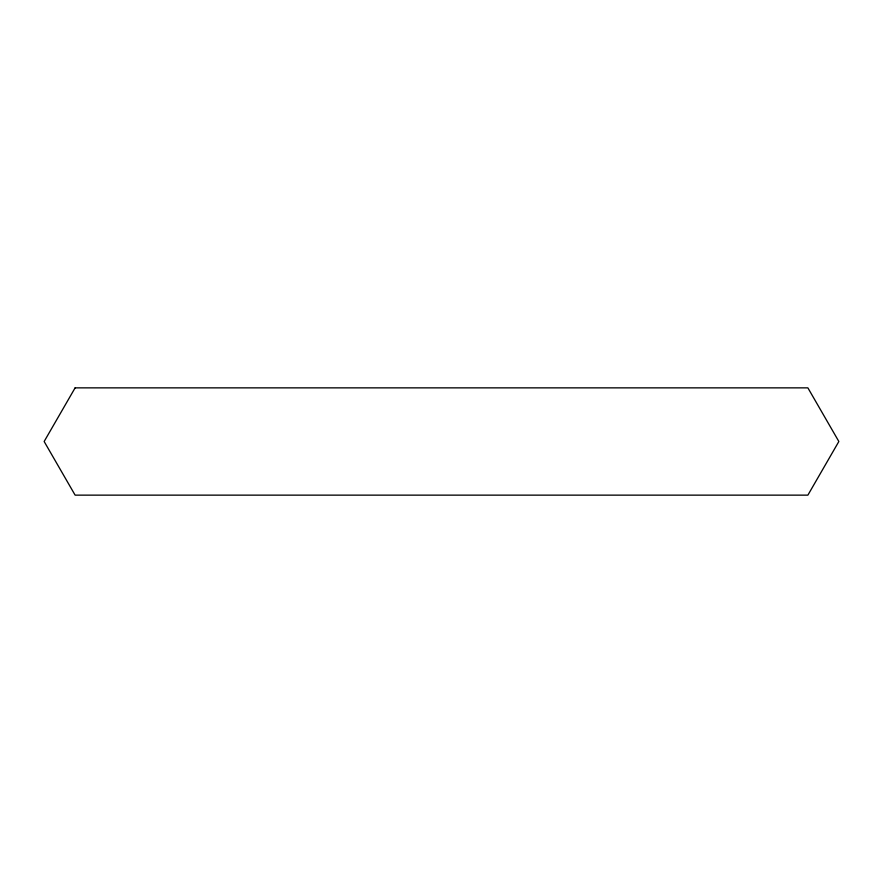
<?xml version="1.0" encoding="UTF-8"?>
<svg xmlns="http://www.w3.org/2000/svg" width="883" height="883" viewBox="0 0 883 883"><rect width="100%" height="100%" fill="white"/><g stroke="black" fill="none" stroke-linecap="round" stroke-linejoin="round"><path stroke-width="1.32" d="M75.121 387.858L44.15 441.5L75.121 495.142L807.879 495.142L838.85 441.5L807.879 387.858L75.121 387.858"/></g></svg>
